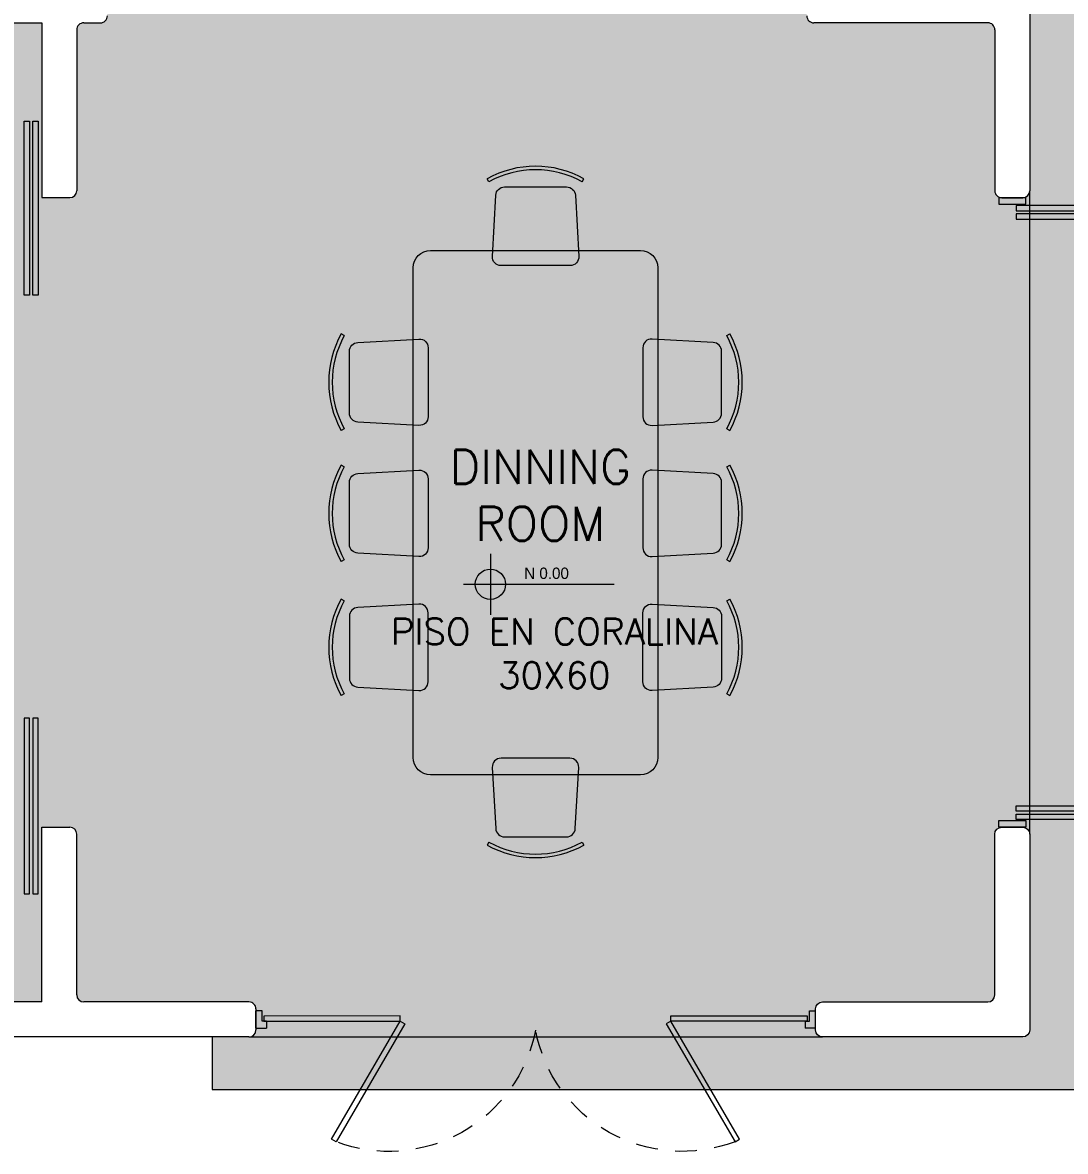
# Model space of a CAD drawing. Header units: metres. Extents: x 113 to 2416, y -346 to 476.
# Drawn here: x 142.66 to 148.62, y -165.26 to -158.81 of the extents above; entities that cross this region are included whole.
import ezdxf

# ---------------------------------------------------------------- set-up
doc = ezdxf.new("R2010")
doc.units = ezdxf.units.M
doc.linetypes.add('0', pattern=[0])
doc.linetypes.add('HIDDEN2', pattern=[0.1875, 0.125, -0.0625])
doc.layers.get('0').update_dxf_attribs({"color": 250, "linetype": '0', "lineweight": 20})
for name, color, linetype, lineweight in [('A-DOOR', 35, 'Continuous', 5), ('A-WALL', 250, 'Continuous', 20), ('baños', 140, 'Continuous', 0), ('MOBILIARIOS', 252, 'Continuous', 0), ('piso', 253, 'Continuous', 0), ('SE-2', 252, 'Continuous', 9), ('SE-3', 253, 'Continuous', 5), ('textos', 7, 'Continuous', 0)]:
    doc.layers.add(name, color=color, linetype=linetype, lineweight=lineweight)
doc.layers.add('hatch piso', color=253, linetype='Continuous', lineweight=0, transparency=0.7)
doc.styles.add('ESC100-2mm', font='arial.ttf', dxfattribs={"height": 0.15})
doc.styles.get("Standard").update_dxf_attribs({"font": 'arial.ttf', "height": 0.1875})

# ---------------------------------------------------------------- blocks, each defined once
blk = doc.blocks.new('A$C9daa110d')
at = {"layer": 'A-DOOR'}
for p, q in [((1.633476927054289e-05, 0.1005227127141595), (0.06001633402468087, 0.100512911852725)), ((1.633476927054289e-05, 0.1005227127141595), (3.26695385979292e-05, 0.0005227126059708098)), ((0.06000980011680213, 0.06051291099994671), (0.0600163340244535, 0.1005129105035465)), ((3.14000973762586, 0.06000980011684476), (3.140016271533511, 0.1000097996204445)), ((3.200016270789149, 0.1000000001081887), (3.140016271533739, 0.1000098009696231)), ((3.200016270789149, 0.1000000001081887), (3.199999936019822, 0)), ((0.03499999968198608, 0.0005169954367829632), (0, 0.0005227126059708098)), ((0.03500980054343472, 0.06051699469219329), (0.03499999968198608, 0.0005169954367829632)), ((0.06000980011680213, 0.06051291099994671), (0.03500980054343472, 0.06051699469219329)), ((3.14000973762586, 0.06000980011684476), (3.165009737199227, 0.06000571642459818)), ((3.165009737199227, 0.06000571642459818), (3.164999936337779, 5.717169187846594e-06)), ((3.164999936337779, 5.717169187846594e-06), (3.199999936019822, 0))]:
    blk.add_line(p, q, dxfattribs=at)
for points in [[(0.4314092330020003, 0.7340958945085703), (0.8247074544361226, 0.06038799940252204), (0.8508633782872153, 0.07565734447823758), (0.457565156853093, 0.7493652395843071)], [(2.765838793269268, 0.7337145708262867), (2.372320495568999, 0.060135200383165), (2.346169561538147, 0.07541308966342086), (2.739687859238416, 0.748992460106571)], [(0.04460117791131779, 0.06051542796283371), (0.8247074544361226, 0.06038799940252204), (0.8247025071707412, 0.03010128239537835), (0.04459623064587959, 0.03022871095569002)], [(3.152426772093804, 0.06000777182291728), (2.372320495568999, 0.060135200383165), (2.372315548303675, 0.02984848337602131), (3.15242182482848, 0.02972105481577358)]]:
    blk.add_lwpolyline(points, close=True, dxfattribs=at)
at = {"layer": 'A-DOOR', "linetype": 'HIDDEN2'}
for centre, start, end in [((0.7599614829443908, -0.04884637082306398), 10.76134296711832, 110.7488073156987), ((2.43703077724183, -0.04912031622266966), 69.23247441770859, 169.2199387662857)]:
    blk.add_arc(centre, 0.8535720901146175, start, end, dxfattribs=at)
blk = doc.blocks.new('A$C19a6c55b')
at = {"layer": 'A-DOOR'}
for points in [[(-1.728039933368564e-11, 3.562536612712151), (0.1553727816562969, 3.562536612712151), (0.1553727816562969, 3.600000000031727), (-1.728039933368564e-11, 3.600000000031727)], [(0.1005140850720636, 3.525121904975762), (1.035720050799682, 3.525121904975762), (1.035720050799682, 3.555408622386935), (0.1005140850720636, 3.555408622386935)], [(0.1005140850720636, 3.477433492034365), (1.035720050799682, 3.477433492034365), (1.035720050799682, 3.507720209445537), (0.1005140850720636, 3.507720209445537)], [(0.1005140850720636, 0.122566508029152), (1.035720050799682, 0.122566508029152), (1.035720050799682, 0.09227979061797953), (0.1005140850720636, 0.09227979061797953)], [(0.1005140850720636, 0.07487809508775456), (1.035720050799682, 0.07487809508775456), (1.035720050799682, 0.04459137767658206), (0.1005140850720636, 0.04459137767658206)], [(-1.728039933368564e-11, 0.0374633873513659), (0.1553727816562969, 0.0374633873513659), (0.1553727816562969, 3.178968199790688e-11), (-1.728039933368564e-11, 3.178968199790688e-11)]]:
    blk.add_lwpolyline(points, close=True, dxfattribs=at)
blk = doc.blocks.new('PL BASE 1N NASAS 09')
at = {"layer": 'textos', "transparency": 33554534}
h = blk.add_hatch(color=256, dxfattribs=at)
h.dxf.hatch_style = 1
h.paths.add_polyline_path([(-96.46557318007744, -52.57425291447086, 0.4142135623730951), (-96.55211836813878, -52.66079810268363), (-96.46557318007744, -52.66079810268363)])
h.paths.add_polyline_path([(-96.37902799186467, -52.66079810268363), (-96.46557318007744, -52.66079810268363), (-96.46557318007744, -52.7473432908964, 0.4142135623730951)])
at = {"layer": 'A-DOOR'}
for points in [[(-99.10185211654857, -50.01227761068533), (-99.10185211654857, -51.00677761068533), (-99.13213883395997, -51.00677761068533), (-99.13213883395997, -50.01227761068533)], [(-99.0510294373463, -50.01227761068533), (-99.0510294373463, -51.00677761068533), (-99.0813161547577, -51.00677761068533), (-99.0813161547577, -50.01227761068533)], [(-99.10185211654857, -54.431916499058), (-99.10185211654857, -53.42641649905801), (-99.13213883395997, -53.42641649905801), (-99.13213883395997, -54.431916499058)], [(-99.0510294373463, -54.431916499058), (-99.0510294373463, -53.42641649905801), (-99.0813161547577, -53.42641649905801), (-99.0813161547577, -54.431916499058)]]:
    blk.add_lwpolyline(points, close=True, dxfattribs=at)
at = {"layer": 'A-WALL'}
for p, q in [((-93.3810712337413, -49.19971880325274), (-93.3810712337413, -50.40978222417165)), ((-99.23103196801148, -49.44971880325261), (-99.0310712337411, -49.44971880325262)), ((-99.0310712337411, -49.44971880325262), (-99.03107123374099, -50.44967998711934)), ((-98.79098251128609, -49.44965245804016), (-98.69611107833255, -49.44986288921876)), ((-93.62107455518081, -49.44971630613443), (-94.61610682040327, -49.44979892962657)), ((-98.83107123374107, -49.48965235964409), (-98.8310712337415, -50.4096799871194)), ((-93.5810712337411, -49.48971630599653), (-93.58107123374127, -50.40978222417164)), ((-99.03107123374133, -50.44967998711934), (-98.87107123374152, -50.44967998711938)), ((-93.54107123374126, -50.44978222417165), (-93.4210712337413, -50.44978222417165)), ((-99.0310712337411, -55.04971880325265), (-99.03107123374099, -54.04967998712061)), ((-99.0310712337411, -54.04967998712061), (-98.8710712337415, -54.04967998712061)), ((-98.83107123374107, -55.00971880325267), (-98.8310712337415, -54.08967998712059)), ((-99.0310712337411, -55.04971880325265), (-100.1310551813033, -55.0497188030884)), ((-97.84605503315241, -55.04971880325269), (-98.79107123374106, -55.04971880325265)), ((-97.8060550331524, -55.08971880325701), (-97.80605503316536, -55.20971880325706)), ((-97.8460550331656, -55.24971880325274), (-102.5710551624272, -55.24971880307616))]:
    blk.add_line(p, q, dxfattribs=at)
blk.add_lwpolyline([(-94.60605421592464, -55.20971880325269), (-94.60605421592464, -55.08971880325276, -0.4142135623731346), (-94.56605421592464, -55.04971880325276), (-93.62148344778741, -55.04971880325276, 0.414213562373095), (-93.5814834477874, -55.00971880325276), (-93.5814834477874, -54.0897886746898, -0.414213562373095), (-93.5414834477874, -54.0497886746898), (-93.4214834477872, -54.0497886746898, -0.414213562373095), (-93.38148344778719, -54.0897886746898), (-93.38148344778719, -55.20971880325269, -0.414213562373095), (-93.4214834477872, -55.24971880325269), (-94.56605421592464, -55.24971880325269, -0.414213562373095)], format="xyb", close=True, dxfattribs=at)
for centre, start, end in [((-98.79107123374106, -49.48965235964411), 89.8729143403427, 179.9999999999735), ((-98.69602235587757, -49.4098629876148), 269.8729143403402, 0), ((-94.61611014184298, -49.40979892976447), 180, 270.0047576119317), ((-93.6210712337411, -49.48971630599652), 359.9999999999887, 90.0047576119316), ((-98.8710712337415, -50.40967998711938), 269.9999999999843, 359.9999999999735), ((-93.54107123374126, -50.40978222417165), 179.9999999999891, 270), ((-93.4210712337413, -50.40978222417165), 270, 0), ((-98.8710712337415, -54.08967998712061), 2.651310382467988e-11, 90), ((-98.79107123374106, -55.00971880325265), 180.0000000000265, 269.9999999999973), ((-97.84605503315241, -55.08971880325269), 359.9999999938119, 89.99999999999726), ((-97.84605503316537, -55.20971880325274), 269.9999999996816, 359.9999999938119)]:
    blk.add_arc(centre, 0.04, start, end, dxfattribs=at)
at = {"layer": 'piso', "transparency": 33554687}
blk.add_line((-93.38148344778719, -54.08978867468981), (-93.3810712337413, -50.40978222417165), dxfattribs=at)
at = {"layer": 'piso'}
for p, q in [((-98.05600038232724, -55.2497188032528), (-98.05600038232724, -55.54971880325279)), ((-97.8460550331656, -55.24971880325274), (-94.56605421592464, -55.24971880325269)), ((-98.05600038232724, -55.54971880325279), (-88.18107123374125, -55.54971880325279))]:
    blk.add_line(p, q, dxfattribs=at)
at = {"layer": 'textos'}
for p, q in [((-96.46557318007744, -52.48682012883589), (-96.46557318007744, -52.83477607653114)), ((-96.61938859591628, -52.66079810268363), (-95.75851461601614, -52.66079810268363))]:
    blk.add_line(p, q, dxfattribs=at)
blk.add_circle((-96.46557318007744, -52.66079810268363), 0.08654518812586502, dxfattribs=at)
at = {"color": 1, "xscale": -1, "rotation": 180}
blk.add_blockref('A$C9daa110d', (-97.8060621282413, -55.09971880310571), dxfattribs=at)
at = {"layer": 'SE-2'}
blk.add_blockref('A$C19a6c55b', (-93.55875762456046, -54.04978867472159), dxfattribs=at)
at = {"layer": 'textos', "insert": (-97.88306422797069, -52.41199728802179), "char_height": 0.195, "width": 3.404876511770499, "attachment_point": 7}
blk.add_mtext('\\pxqc;{\\Fromans|c0;DINNING \\PROOM}', dxfattribs=at)
at = {"layer": 'textos', "insert": (-96.27260545934023, -52.56541085007686), "char_height": 0.065, "attachment_point": 1, "style": 'ESC100-2mm'}
blk.add_mtext_dynamic_manual_height_columns('{\\Ftxt|c0;N 0.00}', width=2.216942068900153, gutter_width=0.5, heights=[0], dxfattribs=at)
blk = doc.blocks.new('PL MUEBLES 1N NASAS 09')
at = {"layer": 'hatch piso'}
h = blk.add_hatch(dxfattribs=at)
h.set_pattern_fill('AR-BRSTD', color=256, scale=0.002, angle=-90.00000000000001)
h.set_pattern_definition([(270, (32.50438192473212, 232.0100725299642), (0.1354836, -2.178742458197296e-17), []), (0, (32.50438192473212, 232.0100725299642), (0.1354836, 0.2032), [0.1354836, -0.1354836])])
h.paths.add_polyline_path([(77.64229406997623, 53.25491652137001), (75.08047333544067, 53.25491652137001), (75.08047333544044, 47.44807486002907), (74.08047333542248, 47.44807486007264), (74.08047333544073, 53.25357486007555), (64.20552944245787, 53.25357486007555), (64.20552944245782, 52.9535748600422), (68.88047333544063, 52.95357486001596), (68.880473335447, 32.95357486002914), (64.20554418686284, 32.95357486002335), (64.20554418684607, 32.65357486003462), (74.0804733354226, 32.65357486001759), (74.08047333542282, 38.4589972278072), (75.08047333544067, 38.45899722776363), (75.08047333544044, 32.65491652136998), (77.64229406997623, 32.65491652136998)])
h.paths.add_polyline_path([(72.26297461204848, 46.10878603823181), (72.26297461204848, 45.65878603823199), (72.68813298355411, 45.65878603823199), (72.68813298355411, 44.65878603823199), (70.08813298355398, 44.65878603823199), (70.08813298355398, 45.65878603823199), (70.50487204015616, 45.65878603823199), (70.50487204015616, 46.10878603823181)], flags=16)
h.paths.add_polyline_path([(70.19505878956664, 48.59953696519079), (70.19505878956664, 49.59953696519079), (71.89505878956669, 49.59953696519079), (71.89505878956669, 48.59953696519079)], flags=16)
edge = h.paths.add_edge_path(flags=16)
edge.add_arc((73.38047333544063, 47.14807486002934), 0.1000000000000227, 90, 180, ccw=False)
edge.add_line((73.38047333544063, 47.24807486002936), (73.78047333544049, 47.24807486002936))
edge.add_arc((73.78047333544055, 47.14807486002928), 0.1000000000000796, 3.26281224261038e-11, 90.00000000003263, ccw=False)
edge.add_line((73.88047333544063, 47.14807486002934), (73.8804733354406, 46.89807486002937))
edge.add_arc((73.78047333544062, 46.89807486002935), 0.0999999999999801, -90.00000000000819, 8.185452315956354e-12, ccw=False)
edge.add_line((73.7804733354406, 46.79807486002937), (73.38047333544051, 46.79807486002937))
edge.add_arc((73.38047333544048, 46.89807486002937), 0.09999999999999432, 180, 270.00000000001626, ccw=False)
edge.add_line((73.28047333544049, 46.89807486002937), (73.2804733354406, 47.14807486002934))
edge = h.paths.add_edge_path(flags=16)
edge.add_arc((71.0742145383112, 50.00336760197825), 0.25, 0, 360)
edge = h.paths.add_edge_path(flags=16)
edge.add_ellipse((71.53813297908363, 43.9233636517568), major_axis=(0.7999549386161108, 0.008490947165668672), ratio=0.4192585178968346, start_angle=0, end_angle=360)
h.paths.add_polyline_path([(72.68813298355411, 44.30739295435234), (73.48813298360068, 44.30739295435234), (73.48813298360068, 43.50739295430577), (72.68813298355411, 43.50739295430577)], flags=16)
h.paths.add_polyline_path([(70.08813298355398, 44.30739295435234), (70.08813298355398, 43.50739295430577), (69.28813298350741, 43.50739295430577), (69.28813298350741, 44.30739295435234)], flags=16)
h.paths.add_polyline_path([(70.19505878956664, 50.40719823876572), (70.19505878956664, 51.40719823876572), (71.89505878956669, 51.40719823876572), (71.89505878956669, 50.40719823876572)], flags=16)
edge = h.paths.add_edge_path(flags=16)
edge.add_ellipse((71.53813297908363, 41.98370843603601), major_axis=(0.7999549386161108, -0.008490947165668672), ratio=0.4192585178968346, start_angle=0, end_angle=360, ccw=False)
h.paths.add_polyline_path([(72.68813298355411, 42.39967913348704), (73.48813298360068, 42.39967913348704), (73.48813298360068, 41.59967913344047), (72.68813298355411, 41.59967913344047)], flags=16)
h.paths.add_polyline_path([(70.08813298355398, 42.39967913348704), (70.08813298355398, 41.59967913344047), (69.28813298350741, 41.59967913344047), (69.28813298350741, 42.39967913348704)], flags=16)
edge = h.paths.add_edge_path(flags=16)
edge.add_line((73.28047333544072, 52.59594413940195), (73.28047333544063, 52.84594413940189))
edge.add_arc((73.38047333544061, 52.84594413940191), 0.0999999999999801, 89.99999999999193, 180.0000000000081, ccw=False)
edge.add_line((73.38047333544063, 52.94594413940189), (73.78047333544072, 52.94594413940189))
edge.add_arc((73.78047333544069, 52.84594413940195), 0.09999999999993747, -3.26281224261038e-11, 89.99999999998369, ccw=False)
edge.add_line((73.88047333544063, 52.84594413940189), (73.88047333544071, 52.59594413940195))
edge.add_arc((73.78047333544073, 52.59594413940194), 0.0999999999999801, -90.00000000000819, 8.185452315956354e-12, ccw=False)
edge.add_line((73.78047333544072, 52.49594413940196), (73.38047333544063, 52.49594413940196))
edge.add_arc((73.38047333544066, 52.59594413940189), 0.09999999999993747, 179.9999999999674, 269.99999999998374, ccw=False)
h.paths.add_polyline_path([(72.68813298355411, 41.24828604956082), (72.68813298355411, 40.24828604956082), (72.26297461204848, 40.24828604956082), (72.26297461204848, 39.798286049561), (70.50487204015616, 39.798286049561), (70.50487204015616, 40.24828604956082), (70.08813298355398, 40.24828604956082), (70.08813298355398, 41.24828604956082)], flags=16)
edge = h.paths.add_edge_path(flags=16)
edge.add_line((73.38047333544051, 39.0989972277639), (73.7804733354406, 39.0989972277639))
edge.add_arc((73.78047333544063, 38.99899722776391), 0.09999999999999432, 0, 90.00000000001631, ccw=False)
edge.add_line((73.88047333544063, 38.99899722776391), (73.88047333544051, 38.74899722776394))
edge.add_arc((73.78047333544049, 38.74899722776394), 0.1000000000000227, -90, 0, ccw=False)
edge.add_line((73.78047333544049, 38.64899722776391), (73.38047333544063, 38.64899722776391))
edge.add_arc((73.38047333544057, 38.74899722776399), 0.1000000000000796, 180.0000000000326, 270.00000000003257, ccw=False)
edge.add_line((73.28047333544049, 38.74899722776394), (73.2804733354406, 38.99899722776391))
edge.add_arc((73.38047333544057, 38.99899722776394), 0.0999999999999659, 90.00000000003263, 180.0000000000163, ccw=False)
edge = h.paths.add_edge_path(flags=0)
edge.add_line((70.48365891830525, 36.79522317820329), (70.4398800839295, 36.82292017399391))
edge.add_line((70.4398800839295, 36.82292017399391), (70.4131478727083, 36.78066631164694))
edge.add_line((70.4131478727083, 36.78066631164694), (70.32864014801484, 36.83413073408965))
edge.add_arc((70.19497909190825, 36.62286142235588), 0.2499999999999819, 57.68021319181359, 237.6802131918136)
edge.add_line((70.06131803580166, 36.41159211062211), (70.14582576049537, 36.3581276881792))
edge.add_line((70.14582576049537, 36.3581276881792), (70.11909354927406, 36.3158738258324))
edge.add_line((70.11909354927406, 36.3158738258324), (70.1731394557655, 36.28168129270685))
edge.add_arc((71.25621804709692, 35.97743506840928), 1.124999999999911, 133.3709649465783, 164.3094841489595, ccw=False)
edge = h.paths.add_edge_path(flags=16)
edge.add_arc((70.00419201307986, 35.98652027748952), 0.2909391300207996, 89.2588743430332, 335.97933893623923, ccw=False)
edge.add_line((70.00795522989785, 36.27743506841023), (70.1079552298981, 36.2774350684102))
edge.add_line((70.1079552298981, 36.2774350684102), (70.1079552298981, 36.22743506841022))
edge.add_line((70.1079552298981, 36.22743506841022), (70.00795522989739, 36.22743506841022))
edge.add_arc((70.00795522989732, 35.97743506841022), 0.25, 89.99999999998371, 269.9999999999902)
edge.add_line((70.00795522989728, 35.72743506841022), (70.10795522989741, 35.72743506841022))
edge.add_line((70.10795522989741, 35.72743506841022), (70.10795522989719, 35.67743506841012))
edge.add_line((70.10795522989719, 35.67743506841012), (70.17985118550013, 35.67743506841003))
edge.add_line((70.17985118550013, 35.67743506841003), (70.11909354927406, 35.63899631098781))
edge.add_line((70.11909354927406, 35.63899631098781), (70.14582576049537, 35.59674244864101))
edge.add_line((70.14582576049537, 35.59674244864101), (70.06131803580149, 35.54327802619801))
edge.add_arc((70.19497909190824, 35.33200871446432), 0.2499999999999934, 122.3197868082271, 302.3197868081512)
edge.add_line((70.3286401480147, 35.12073940273046), (70.4131478727083, 35.17420382517327))
edge.add_line((70.4131478727083, 35.17420382517327), (70.4398800839295, 35.1319499628263))
edge.add_line((70.4398800839295, 35.1319499628263), (70.35537235923601, 35.07848554038364))
edge.add_arc((70.18980004316087, 35.32865709781886), 0.3000000000000866, 211.2742799023337, 303.49798923904575, ccw=False)
edge.add_arc((70.28470962891768, 34.84717721287504), 0.4790926908531943, -37.75931426553501, 137.1634994422355, ccw=False)
edge.add_arc((70.6181354084435, 34.76621458644701), 0.2171929796369701, 282.0494044415422, 481.7281917725827)
edge.add_line((70.5039157446194, 34.95094860821749), (70.54397861828869, 35.04257265611608))
edge.add_line((70.54397861828869, 35.04257265611608), (70.58979064223826, 35.02254121928166))
edge.add_line((70.58979064223826, 35.02254121928166), (70.54972776856889, 34.93091717138276))
edge.add_arc((70.78995102193791, 34.85629014508434), 0.2515480163176458, -29.977208623414526, 162.7422291662654, ccw=False)
edge.add_line((71.00784800806281, 34.73060280303662), (71.04791088173232, 34.82222685093558))
edge.add_line((71.04791088173232, 34.82222685093558), (71.09372290568177, 34.80219541410091))
edge.add_line((71.09372290568177, 34.80219541410091), (71.12252649154783, 34.86806939889908))
edge.add_line((71.12252649154783, 34.86806939889908), (71.1334043820147, 34.79700112235417))
edge.add_line((71.1334043820147, 34.79700112235417), (71.18282877310111, 34.80456614487588))
edge.add_line((71.18282877310111, 34.80456614487588), (71.19795881814392, 34.70571736270335))
edge.add_arc((71.44301081336786, 34.75706609966703), 0.2503740664505842, 5.569938851973177, 191.8346553073248, ccw=False)
edge.add_line((71.69220272900674, 34.78136758791845), (71.67707268396379, 34.88021637009109))
edge.add_line((71.67707268396379, 34.88021637009109), (71.72649707505019, 34.8877813926126))
edge.add_line((71.72649707505019, 34.8877813926126), (71.71561918458355, 34.95884966915656))
edge.add_line((71.71561918458355, 34.95884966915656), (71.76280808590553, 34.90460728698221))
edge.add_line((71.76280808590553, 34.90460728698221), (71.80053091865756, 34.93742478062785))
edge.add_line((71.80053091865756, 34.93742478062785), (71.86616590594875, 34.86197911512375))
edge.add_arc((72.07366298416885, 35.00436117733337), 0.2516499336557487, 47.586710559375774, 214.4574572161482, ccw=False)
edge.add_line((72.24339423346777, 35.19015405157879), (72.17775924617666, 35.26559971708247))
edge.add_line((72.17775924617666, 35.26559971708247), (72.21548207892869, 35.29841721072793))
edge.add_line((72.21548207892869, 35.29841721072793), (72.16120610725665, 35.36080599105202))
edge.add_line((72.16120610725665, 35.36080599105202), (72.23912736835058, 35.33311992811727))
edge.add_line((72.23912736835058, 35.33311992811727), (72.25586750521842, 35.38023434011251))
edge.add_line((72.25586750521842, 35.38023434011251), (72.35009632920836, 35.34675406637668))
edge.add_arc((72.42344946373964, 35.58600269563753), 0.2502410616760513, 67.92434522055379, 252.9545688689378, ccw=False)
edge.add_line((72.5174976978879, 35.81789818632751), (72.42326887389748, 35.85137846006347))
edge.add_line((72.42326887389748, 35.85137846006347), (72.44000901076555, 35.89849287205865))
edge.add_line((72.44000901076555, 35.89849287205865), (72.37226229730521, 35.92256383479929))
edge.add_line((72.37226229730521, 35.92256383479929), (72.44238290461084, 35.93844240095072))
edge.add_line((72.44238290461084, 35.93844240095072), (72.43134016512812, 35.98720773602298))
edge.add_line((72.43134016512812, 35.98720773602298), (72.52887083527327, 36.00929321498855))
edge.add_arc((72.44454272698913, 36.24652703388856), 0.2517759215585634, 95.9500134262143, 289.56847427955125, ccw=False)
edge.add_line((72.41844344044642, 36.49694656571191), (72.32091277030162, 36.47486108674644))
edge.add_line((72.32091277030162, 36.47486108674644), (72.30987003081913, 36.52362642181888))
edge.add_line((72.30987003081913, 36.52362642181888), (72.23974942351259, 36.50774785566722))
edge.add_line((72.23974942351259, 36.50774785566722), (72.2905173696027, 36.55865604834503))
edge.add_line((72.2905173696027, 36.55865604834503), (72.25511329697332, 36.59396258656756))
edge.add_line((72.25511329697332, 36.59396258656756), (72.3257263734188, 36.66477073182679))
edge.add_arc((72.14870601027216, 36.84130342293936), 0.2500000000000276, 315.0790306611175, 495.0790306611176)
edge.add_line((71.97168564712553, 37.01783611405193), (71.90107257068047, 36.94702796879307))
edge.add_line((71.90107257068047, 36.94702796879307), (71.8656684980511, 36.98233450701579))
edge.add_line((71.8656684980511, 36.98233450701579), (71.93628157449609, 37.05314265227432))
edge.add_arc((72.11193890494438, 36.94155232418589), 0.2081054998386675, -66.66126001738809, 147.5733142981679, ccw=False)
edge.add_arc((72.4600398191716, 37.86661616611086), 1.147321265390582, 197.4890942626398, 256.61195041888857, ccw=False)
edge.add_arc((71.34453005339905, 37.22257002107318), 0.3000000000000184, -4.056946773256527, 85.94305322670817, ccw=False)
edge.add_line((71.64377832119357, 37.20134564306127), (71.63670352852301, 37.10159622046302))
edge.add_line((71.63670352852301, 37.10159622046302), (71.58682881722387, 37.10513361679813))
edge.add_line((71.58682881722387, 37.10513361679813), (71.59390360989457, 37.20488303939655))
edge.add_arc((71.3445300533992, 37.22257002107347), 0.2499999999999791, 355.9430532266679, 535.9430532266679)
edge.add_line((71.09515649690383, 37.24025700275038), (71.08808170423293, 37.14050758015145))
edge.add_line((71.08808170423293, 37.14050758015145), (71.0382069929338, 37.14404497648678))
edge.add_line((71.0382069929338, 37.14404497648678), (71.03312050313633, 37.07232917590233))
edge.add_line((71.03312050313633, 37.07232917590233), (70.99907654134853, 37.1356540296149))
edge.add_line((70.99907654134853, 37.1356540296149), (70.9550373091119, 37.11197817643023))
edge.add_line((70.9550373091119, 37.11197817643023), (70.90768560274256, 37.20005664090368))
edge.add_arc((70.41794177396018, 37.58306046093398), 0.6217241703426248, 274.5528404303045, 321.9728396393702, ccw=False)
edge.add_line((70.46729328037719, 36.9632981090582), (70.5146449867463, 36.875219644585))
edge.add_line((70.5146449867463, 36.875219644585), (70.47060575450968, 36.85154379140064))
edge.add_line((70.47060575450968, 36.85154379140064), (70.42325404814054, 36.93962225587381))
edge.add_arc((70.68451263027005, 37.08708056613028), 0.3000000000000281, 117.21733312906969, 209.4410424654766, ccw=False)
edge.add_arc((71.72346180163836, 36.36551926102893), 1.536286398669192, 139.9591478279679, 198.8921358504717)
edge = h.paths.add_edge_path(flags=0)
edge.add_arc((71.25621804708152, 35.9774350684101), 0.6999999999999886, 0, 360)
edge = h.paths.add_edge_path(flags=16)
edge.add_line((73.38047333544063, 33.41112794839165), (73.78047333544049, 33.41112794839165))
edge.add_arc((73.78047333544055, 33.31112794839157), 0.1000000000000796, 3.26281224261038e-11, 90.00000000003263, ccw=False)
edge.add_line((73.88047333544063, 33.31112794839163), (73.88047333544051, 33.06112794839163))
edge.add_arc((73.78047333544049, 33.06112794839163), 0.1000000000000227, -90, 0, ccw=False)
edge.add_line((73.78047333544049, 32.96112794839161), (73.38047333544063, 32.96112794839161))
edge.add_arc((73.38047333544057, 33.06112794839169), 0.1000000000000796, 180.0000000000326, 270.00000000003257, ccw=False)
edge.add_line((73.28047333544049, 33.06112794839163), (73.2804733354406, 33.31112794839163))
edge.add_arc((73.38047333544063, 33.31112794839163), 0.1000000000000227, 90, 180, ccw=False)
at = {"layer": 'MOBILIARIOS'}
for p, q in [((65.78776321237689, 37.84438630434426), (65.77805035375337, 37.86186944986668)), ((66.3206225583072, 37.84438630434426), (66.33033541693072, 37.86186944986668)), ((64.96046821510944, 36.96454218453057), (64.94298506958702, 36.97425504315409)), ((67.14720345517534, 36.96454218453057), (67.16468660069776, 36.97425504315409)), ((64.96046821510944, 36.43168283860025), (64.94298506958702, 36.42196997997674)), ((67.14720345517534, 36.43168283860025), (67.16468660069776, 36.42196997997674)), ((64.96046821510944, 36.21454218453057), (64.94298506958702, 36.22425504315409)), ((67.14720345517534, 36.21454218453057), (67.16468660069776, 36.22425504315409)), ((64.96046821510944, 35.68168283860025), (64.94298506958702, 35.67196997997674)), ((67.14720345517534, 35.68168283860025), (67.16468660069776, 35.67196997997674)), ((64.96046821510944, 35.4484266893481), (64.94298506958702, 35.45813954797161)), ((67.14720345517534, 35.4484266893481), (67.16468660069776, 35.45813954797161)), ((64.96046821510944, 34.91556734341778), (64.94298506958702, 34.90585448479426)), ((67.14720345517534, 34.91556734341778), (67.16468660069776, 34.90585448479426)), ((65.78740616217723, 34.06817947165139), (65.77769330355372, 34.05069632612897)), ((66.32026550810755, 34.06817947165139), (66.32997836673107, 34.05069632612897))]:
    blk.add_line(p, q, dxfattribs=at)
for points in [[(65.87649220861255, 37.8148128930073), (66.23189356207155, 37.8148128930073, -0.3980502806704841), (66.28181657973192, 37.76758639398834), (66.30126102417631, 37.41758639398843, -0.4305637126590388), (66.25133800651594, 37.36481289300725), (65.85704776416816, 37.36481289300725, -0.4305637126590388), (65.80712474650778, 37.41758639398843), (65.82656919095217, 37.76758639398834, -0.3980502806704841)], [(66.75383583514233, 37.35226801982351), (66.75383583514233, 34.55226801982333, -0.414213562373095), (66.65383583514242, 34.45226801982342), (65.45383583514237, 34.45226801982342, -0.414213562373095), (65.35383583514235, 34.55226801982333), (65.35383583514235, 37.35226801982351, -0.414213562373095), (65.45383583514237, 37.45226801982342), (66.65383583514242, 37.45226801982342, -0.414213562373095)], [(64.99004162644653, 36.52041183483591), (64.99004162644653, 36.87581318829491, -0.3980502806704841), (65.03726812546537, 36.92573620595529), (65.3872681254654, 36.94518065039968, -0.4305637126590388), (65.44004162644646, 36.8952576327393), (65.44004162644646, 36.50096739039152, -0.4305637126590388), (65.3872681254654, 36.45104437273115), (65.03726812546537, 36.47048881717554, -0.3980502806704841)], [(67.11763004383826, 36.52041183483591), (67.11763004383826, 36.87581318829491, 0.3980502806704841), (67.07040354481941, 36.92573620595529), (66.72040354481939, 36.94518065039968, 0.4305637126590388), (66.66763004383822, 36.8952576327393), (66.66763004383822, 36.50096739039152, 0.4305637126590388), (66.72040354481939, 36.45104437273115), (67.07040354481941, 36.47048881717554, 0.3980502806704841)], [(64.99004162644653, 35.77041183483591), (64.99004162644653, 36.12581318829491, -0.3980502806704841), (65.03726812546537, 36.17573620595529), (65.3872681254654, 36.19518065039968, -0.4305637126590388), (65.44004162644646, 36.1452576327393), (65.44004162644646, 35.75096739039152, -0.4305637126590388), (65.3872681254654, 35.70104437273115), (65.03726812546537, 35.72048881717554, -0.3980502806704841)], [(67.11763004383826, 35.77041183483591), (67.11763004383826, 36.12581318829491, 0.3980502806704841), (67.07040354481941, 36.17573620595529), (66.72040354481939, 36.19518065039968, 0.4305637126590388), (66.66763004383822, 36.1452576327393), (66.66763004383822, 35.75096739039152, 0.4305637126590388), (66.72040354481939, 35.70104437273115), (67.07040354481941, 35.72048881717554, 0.3980502806704841)], [(64.99004162644653, 35.35969769311244), (64.99004162644653, 35.00429633965344, 0.3980502806704841), (65.03726812546537, 34.95437332199306), (65.3872681254654, 34.93492887754867, 0.4305637126590388), (65.44004162644646, 34.98485189520905), (65.44004162644646, 35.37914213755683, 0.4305637126590388), (65.3872681254654, 35.4290651552172), (65.03726812546537, 35.40962071077281, 0.3980502806704841)], [(67.11763004383826, 35.35969769311244), (67.11763004383826, 35.00429633965344, -0.3980502806704841), (67.07040354481941, 34.95437332199306), (66.72040354481939, 34.93492887754867, -0.4305637126590388), (66.66763004383822, 34.98485189520905), (66.66763004383822, 35.37914213755683, -0.4305637126590388), (66.72040354481939, 35.4290651552172), (67.07040354481941, 35.40962071077281, -0.3980502806704841)], [(65.8761351584129, 34.09775288298836), (66.2315365118719, 34.09775288298836, 0.3980502806704841), (66.28145952953227, 34.14497938200732), (66.30090397397666, 34.49497938200723, 0.4305637126590388), (66.25098095631628, 34.54775288298841), (65.8566907139685, 34.54775288298841, 0.4305637126590388), (65.80676769630813, 34.49497938200723), (65.82621214075252, 34.14497938200732, 0.3980502806704841)]]:
    blk.add_lwpolyline(points, format="xyb", close=True, dxfattribs=at)
for centre, radius, start, end in [((66.05419288534205, 37.36481289300725), 0.5686122742864268, 60.94539590090427, 119.0546040990957), ((66.05419288534205, 37.36481289300725), 0.5486122742864268, 60.94539590090427, 119.0546040990957), ((65.44004162644646, 36.69811251156541), 0.5686122742864268, 150.9453959009024, 209.0546040990975), ((65.44004162644646, 36.69811251156541), 0.5486122742864268, 150.9453959009024, 209.0546040990975), ((66.66763004383822, 36.69811251156541), 0.5486122742864268, 330.9453959009006, 29.05460409909937), ((66.66763004383822, 36.69811251156541), 0.5686122742864268, 330.9453959009006, 29.05460409909937), ((65.44004162644646, 35.94811251156541), 0.5686122742864268, 150.9453959009024, 209.0546040990975), ((66.66763004383822, 35.94811251156541), 0.5686122742864268, 330.9453959009006, 29.05460409909937), ((65.44004162644646, 35.94811251156541), 0.5486122742864268, 150.9453959009024, 209.0546040990975), ((66.66763004383822, 35.94811251156541), 0.5486122742864268, 330.9453959009006, 29.05460409909937), ((65.44004162644646, 35.18199701638294), 0.5686122742864268, 150.9453959009156, 209.0546040990844), ((65.44004162644646, 35.18199701638294), 0.5486122742864268, 150.9453959009156, 209.0546040990844), ((66.66763004383822, 35.18199701638294), 0.5486122742864268, 330.9453959009156, 29.05460409908443), ((66.66763004383822, 35.18199701638294), 0.5686122742864268, 330.9453959009156, 29.05460409908443), ((66.0538358351424, 34.54775288298841), 0.5686122742864268, 240.9453959009042, 299.0546040990957), ((66.0538358351424, 34.54775288298841), 0.5486122742864268, 240.9453959009042, 299.0546040990957)]:
    blk.add_arc(centre, radius, start, end, dxfattribs=at)
at = {"layer": 'baños'}
blk.add_blockref('PL BASE 1N NASAS 09', (162.2615445691817, 88.20329366328178), dxfattribs=at)

msp = doc.modelspace()

# ---------------------------------------------------------------- hatches: boundary and pattern name
at = {"layer": 'SE-3', "true_color": 0xffc78f, "transparency": 33554483}
h = msp.add_hatch(color=31, dxfattribs=at)
h.dxf.hatch_style = 1
edge = h.paths.add_edge_path()
edge.add_line((143.7421210798136, -144.6080515880209), (143.7416649727962, -144.3080515880209))
edge.add_line((143.7416649727962, -144.3080515880209), (153.6170649727964, -144.3080515881142))
edge.add_line((153.6170649727964, -144.3080515881142), (153.6170649727964, -150.1080515881141))
edge.add_line((153.6170649727964, -150.1080515881141), (154.6170649727962, -150.1080515881142))
edge.add_line((154.6170649727962, -150.1080515881142), (154.6170649727964, -144.3012099267732))
edge.add_line((154.6170649727964, -144.3012099267732), (157.178885707332, -144.3012099267732))
edge.add_line((157.178885707332, -144.3012099267732), (157.178885707332, -164.9121322945079))
edge.add_line((157.178885707332, -164.9121322945079), (154.6170649727962, -164.9121322945079))
edge.add_line((154.6170649727962, -164.9121322945079), (154.6170649727964, -159.1080515881142))
edge.add_line((154.6170649727964, -159.1080515881142), (153.6170649727964, -159.1080515881142))
edge.add_line((153.6170649727964, -159.1080515881142), (153.6170649727962, -164.9080515881142))
edge.add_line((153.6170649727962, -164.9080515881142), (143.7421358242102, -164.9080515881142))
edge.add_line((143.7421358242102, -164.9080515881142), (143.7421358242102, -164.6080515881142))
edge.add_line((143.7421358242102, -164.6080515881142), (148.3766527587503, -164.6080515881141))
edge.add_arc((148.3766527587503, -164.5680515881142), 0.03999999999990678, 269.9999999999185, 360.0000000001221)
edge.add_line((148.4166527587502, -164.5680515881141), (148.4170649727964, -144.6780515881142))
edge.add_arc((148.3470649727964, -144.6780515881142), 0.06999999999996476, 359.9999999999768, 450.0000000000232)
edge.add_line((148.3470649727964, -144.6080515881142), (143.7421210798136, -144.6080515880209))
h = msp.add_hatch(color=31, dxfattribs=at)
h.dxf.hatch_style = 1
edge = h.paths.add_edge_path()
edge.add_arc((148.1770649728442, -150.6980515880481), 0.03999999995286885, 359.999999905021, 450.0000000896052)
edge.add_line((148.1770649727817, -150.6580515880952), (142.1070649727964, -150.6580515881141))
edge.add_arc((142.1070649727964, -150.6980515881141), 0.03999999999999204, 90, 180)
edge.add_line((142.0670649727964, -150.6980515881141), (142.0670649727964, -151.3680518845005))
edge.add_arc((142.0269695340481, -151.3680123524765), 0.04009545823655381, 266.9734473454836, 359.94350935007606, ccw=False)
edge.add_line((142.0248525441034, -151.4080518845014), (141.9070649727964, -151.4080518845014))
edge.add_arc((141.9070649727987, -151.3680518844992), 0.0400000000022942, 180.0000000019134, 269.9999999967024, ccw=False)
edge.add_line((141.8670649727964, -151.3680518845005), (141.8670835995953, -157.846831015659))
edge.add_line((141.8670835995953, -157.846831015659), (141.9070649727958, -157.8080515880678))
edge.add_line((141.9070649727958, -157.8080515880678), (142.0275124972321, -157.8080540916226))
edge.add_arc((142.0270649727964, -157.8480515880678), 0.0400000000000074, 0, 89.35895509096741, ccw=False)
edge.add_line((142.0670649727963, -157.8480515880678), (142.0670649727962, -158.5180490971068))
edge.add_arc((142.1075632509854, -158.5178427156404), 0.04049880405144796, 180.2919799350472, 269.2950419585127)
edge.add_line((142.1070649727964, -158.5583384542859), (143.1021171718191, -158.5581317154154))
edge.add_arc((143.1021138506598, -158.5981317152776), 0.04000000000005141, 8.139977580867708e-11, 89.99524278970279, ccw=False)
edge.add_line((143.1421138506599, -158.5981317152775), (143.1421138506599, -158.7681957724762))
edge.add_arc((143.1021138506598, -158.7681957724762), 0.04000000000004889, 273.50946124258473, 359.9999999999593, ccw=False)
edge.add_line((143.1045623850813, -158.8081207606314), (147.1820293861342, -158.808131714488))
edge.add_arc((147.1820260646945, -158.7681317146259), 0.04000000000001785, 180, 270.00475761191217, ccw=False)
edge.add_line((147.1420260646944, -158.7681317146259), (147.1420260646944, -158.5981317147003))
edge.add_arc((147.1820260646945, -158.5981317147003), 0.04000000000002046, 90.0047572278437, 179.9999999999593, ccw=False)
edge.add_line((147.1820227435229, -158.5581317148381), (148.1770682939836, -158.5580490969131))
edge.add_arc((148.177064972812, -158.518049097051), 0.03999999999999559, 270.0047572278436, 360.0000000014248)
edge.add_line((148.2170649728121, -158.51804909705), (148.2170649727956, -157.8480515880551))
edge.add_arc((148.2570649727956, -157.8480515880551), 0.03999999999999204, 90.40163476694607, 180, ccw=False)
edge.add_line((148.256784581129, -157.8080525708107), (148.3754028535878, -157.8080515880668))
edge.add_arc((148.3770099260161, -157.8480743892014), 0.04005505326980555, 0.032615315022326286, 92.29941497184319, ccw=False)
edge.add_line((148.4170649727961, -157.8480515880785), (148.4170649727964, -151.3680518845014))
edge.add_arc((148.3770649727963, -151.3680518845014), 0.04000000000007731, 270.0000000000814, 359.9999999999186, ccw=False)
edge.add_line((148.3770649727963, -151.4080518845014), (148.2566174481862, -151.4080493809446))
edge.add_arc((148.2570649727902, -151.3680518845158), 0.03999999998563367, 179.9999999795223, 269.3589548497123, ccw=False)
edge.add_line((148.2170649728046, -151.3680518845015), (148.2170649727971, -150.6980515881144))
at = {"layer": 'SE-3', "true_color": 0x84b4e1, "transparency": 33554508}
h = msp.add_hatch(color=151, dxfattribs=at)
h.dxf.hatch_style = 1
edge = h.paths.add_edge_path()
edge.add_line((142.7670649727963, -158.808051588114), (142.567104238526, -158.808051588114))
edge.add_line((142.567104238526, -158.808051588114), (139.2710235753157, -158.8080515881141))
edge.add_line((139.2710235753157, -158.8080515881141), (138.2163934133223, -158.8080515881141))
edge.add_line((138.2163934133223, -158.8080515881141), (138.1670649727968, -158.8080515881141))
edge.add_line((138.1670649727968, -158.8080515881141), (138.1670649727969, -159.4680515881141))
edge.add_arc((138.1270649727971, -159.4680515881143), 0.03999999999973625, -85.5587588109309, 3.257127900724299e-10, ccw=False)
edge.add_line((138.1301624400497, -159.5079314789943), (138.0070649727875, -159.5080515881002))
edge.add_arc((138.0070649727714, -159.4680515881264), 0.03999999997378723, 184.4546441541845, 270.0000000230832, ccw=False)
edge.add_line((137.9671858075862, -159.4711583842303), (137.9670649727966, -160.4980515881141))
edge.add_arc((138.0070649727967, -160.4980515881142), 0.04000000000007731, 90.00000000008151, 179.9999999999186, ccw=False)
edge.add_line((138.0070649727966, -160.4580515881141), (138.1270649727875, -160.4580515873783))
edge.add_arc((138.1270649715406, -160.4980515886344), 0.04000000125614635, 7.453388093381363e-07, 89.99999821400411, ccw=False)
edge.add_line((138.1670649727968, -160.4980515881141), (138.1670649727969, -164.3380515881141))
edge.add_arc((138.2370649727968, -164.3380515881141), 0.06999999999996476, 179.9999999999767, 270.0000000000232)
edge.add_line((138.2370649727969, -164.4080515881141), (142.4609935632343, -164.4080515881141))
edge.add_line((142.4609935632343, -164.4080515881141), (142.7671042385259, -164.4080515881141))
edge.add_line((142.7671042385259, -164.4080515881141), (142.7670944220939, -163.408012771982))
edge.add_line((142.7670944220939, -163.408012771982), (142.9685361606385, -163.408012771982))
edge.add_line((142.9685361606385, -163.408012771982), (142.9685361606385, -159.8080127719808))
edge.add_line((142.9685361606385, -159.8080127719808), (142.7670846056618, -159.8080127719808))
edge.add_line((142.7670846056618, -159.8080127719808), (142.7670649727963, -158.808051588114))
at = {"layer": 'SE-3', "true_color": 0xffc78f, "transparency": 33554483}
h = msp.add_hatch(color=31, dxfattribs=at)
h.dxf.hatch_style = 1
edge = h.paths.add_edge_path()
edge.add_arc((148.1770649727983, -164.3680518844579), 0.03999999999632564, -90.00000000256478, 5.211006737226853e-09, ccw=False)
edge.add_line((148.1770649727965, -164.4080518844542), (147.2320819855364, -164.4080515881142))
edge.add_arc((147.2320819906128, -164.4480515881142), 0.04000000000002078, 90.00000727153169, 178.6028193228282)
edge.add_line((147.1920938829811, -164.4470762686604), (147.1920819906128, -164.5680515881141))
edge.add_arc((147.2321050242823, -164.5680285544446), 0.04002304029756999, 180.03297430963, 269.9670256904107)
edge.add_line((147.2320819906128, -164.6080515881141), (143.9520811733705, -164.6080515881142))
edge.add_arc((143.9520811733721, -164.5680515881141), 0.04000000000002046, 269.9999999978423, 359.9999999937712)
edge.add_line((143.9920811733721, -164.5680515881185), (143.992081173385, -164.4480515881185))
edge.add_arc((143.952081173385, -164.4480515881142), 0.04000000000007731, 359.9999999938934, 449.9999999999185)
edge.add_line((143.952081173385, -164.4080515881141), (143.0070649727961, -164.4080518844545))
edge.add_arc((143.0070649727961, -164.3680518844545), 0.03999999999999204, 180, 270.0000000000407, ccw=False)
edge.add_line((142.9670649727962, -164.3680518844545), (142.9670649727959, -163.448012771982))
edge.add_arc((142.927064972796, -163.448012771982), 0.03999999999996362, 359.9999999999592, 450.0000000000408)
edge.add_line((142.9270649727959, -163.408012771982), (142.7670649727964, -163.408012771982))
edge.add_line((142.7670649727964, -163.408012771982), (142.7670649727963, -164.4080515881141))
edge.add_line((142.7670649727869, -164.4080515881142), (142.7670649728059, -163.4080127719819))
edge.add_line((142.7670649728059, -163.4080127719819), (142.9671042385449, -163.408012771982))
edge.add_line((142.9671042385449, -163.408012771982), (142.967104238526, -159.8080127719808))
edge.add_line((142.967104238526, -159.8080127719808), (142.7670649727968, -159.8080127719808))
edge.add_line((142.7670649727968, -159.8080127719808), (142.7670649727963, -158.808051588114))
edge.add_line((142.7670649727963, -158.808051588114), (142.7670649727964, -159.8080127719808))
edge.add_line((142.7670649727964, -159.8080127719808), (142.9270649727959, -159.8080127719808))
edge.add_arc((142.9270649727959, -159.7680127719808), 0.03999999999999204, 270, 360)
edge.add_line((142.9670649727959, -159.7680127719808), (142.9670649727961, -158.8480518844545))
edge.add_arc((143.0070649727961, -158.8480518844545), 0.03999999999999204, 89.9999999999593, 180.0000000000407, ccw=False)
edge.add_line((143.0070649727961, -158.8080518844545), (148.177064972796, -158.8080518845011))
edge.add_arc((148.1770649727959, -158.8480518845011), 0.04000000000002046, 8.139977580867708e-11, 89.9999999999186, ccw=False)
edge.add_line((148.217064972796, -158.848051884501), (148.2170649727962, -159.7681150090331))
edge.add_arc((148.2570649727962, -159.768115009033), 0.04000000000007731, 180.0000000000814, 269.9999999999185)
edge.add_line((148.2570649727962, -159.8081150090331), (148.3770649727961, -159.8081150090331))
edge.add_arc((148.3770649727961, -159.7681150090331), 0.04000000000002046, 270, 360)
edge.add_line((148.4170649727961, -159.7681150090331), (148.4166527587502, -163.4481214595512))
edge.add_arc((148.3766527587502, -163.4481214595513), 0.04000000000004889, 4.071109992268326e-11, 89.99999999991859)
edge.add_line((148.3766527587503, -163.4081214595512), (148.25665275875, -163.4081214595512))
edge.add_arc((148.25665275875, -163.4481214595512), 0.03999999999996362, 90, 180.0000000000407)
edge.add_line((148.21665275875, -163.4481214595512), (148.2170649727946, -164.3680518844542))

# ---------------------------------------------------------------- block references
msp.add_blockref('PL MUEBLES 1N NASAS 09', (79.53659163735574, -197.5616264481432))

# ---------------------------------------------------------------- texts
at = {"layer": 'textos', "color": 5, "insert": (147.8181926114599, -162.6143117797085), "char_height": 0.15, "width": 4.239917131042262, "attachment_point": 9}
msp.add_mtext('\\pxqc;{\\Fromans|c0;PISO EN CORALINA ^J30X60}', dxfattribs=at)

doc.saveas('drawing.dxf')
